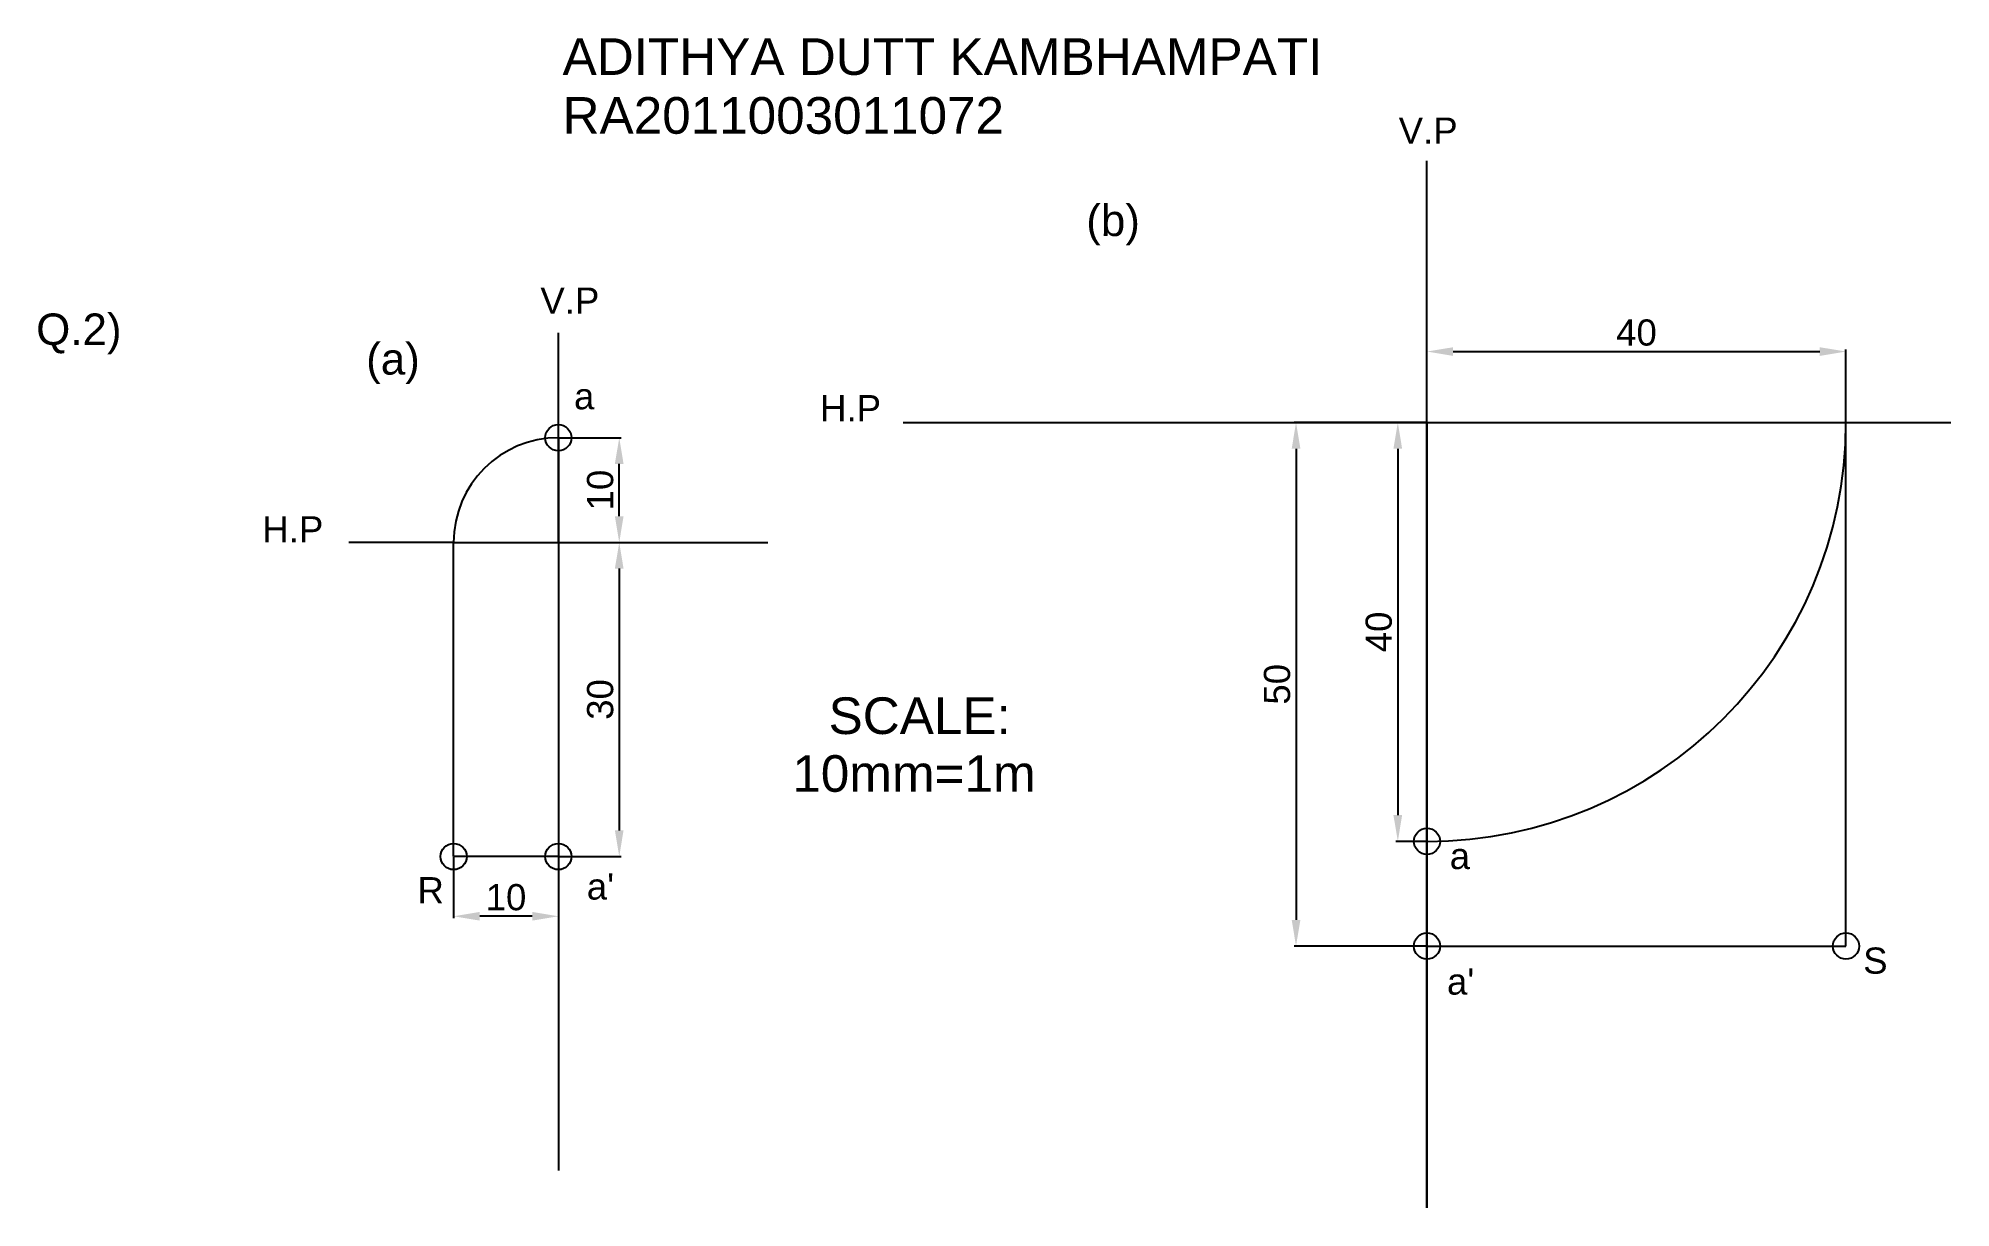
# Model space of a CAD drawing. Header units: millimetres. Extents: x 175 to 357, y 217 to 329.
import ezdxf

# ---------------------------------------------------------------- set-up
doc = ezdxf.new("R2010")
doc.units = ezdxf.units.MM
doc.header["$MEASUREMENT"] = 0
doc.header["$PDMODE"] = 33
doc.header["$PDSIZE"] = 2.5
doc.styles.get("Standard").update_dxf_attribs({"font": 'arial.ttf'})
doc.dimstyles.new('', dxfattribs={"dimtxt": 2.5, "dimasz": 2.5, "dimexe": 0.18, "dimexo": 0.0625, "dimgap": 0.53, "dimtad": 1, "dimdec": 0, "dimdsep": 46, "dimtxsty": 'Standard', "dimcen": 2.5, "dimadec": 0, "dimazin": 0, "dimtfac": 1, "dimtdec": 0, "dimtmove": 0, "dimatfit": 3, "dimfxl": 1, "dimtolj": 1, "dimtzin": 0, "dimarcsym": 0})

# ---------------------------------------------------------------- blocks, each defined once
blk = doc.blocks.new('*D2')
at = {"color": 0, "linetype": 'ByBlock', "lineweight": -2, "transparency": 16777216}
for p, q in [((224.59, 280.87), (230.51, 280.87)), ((230.33, 278.37), (230.33, 253.37)), ((224.59, 250.87), (230.51, 250.87))]:
    blk.add_line(p, q, dxfattribs=at)
at = {"color": 0, "transparency": 16777216}
for points in [[(229.91, 278.37), (230.74, 278.37), (230.33, 280.87)], [(229.91, 253.37), (230.74, 253.37), (230.33, 250.87)]]:
    blk.add_solid(points, dxfattribs=at)
at = {"layer": 'Defpoints', "color": 0, "transparency": 16777216}
for p in [(224.52, 280.87), (224.52, 250.87), (230.33, 250.87)]:
    blk.add_point(p, dxfattribs=at)
at = {"color": 0, "transparency": 16777216, "insert": (228.52, 265.87), "char_height": 2.5, "attachment_point": 5, "rotation": 90}
blk.add_mtext('\\A1;30', dxfattribs=at)
blk = doc.blocks.new('*D3')
at = {"color": 0, "linetype": 'ByBlock', "lineweight": -2, "transparency": 16777216}
for p, q in [((214.52, 250.81), (214.52, 244.98)), ((224.52, 250.81), (224.52, 244.98)), ((222.02, 245.16), (217.02, 245.16))]:
    blk.add_line(p, q, dxfattribs=at)
at = {"color": 0, "transparency": 16777216}
for points in [[(217.02, 245.58), (217.02, 244.75), (214.52, 245.16)], [(222.02, 245.58), (222.02, 244.75), (224.52, 245.16)]]:
    blk.add_solid(points, dxfattribs=at)
at = {"layer": 'Defpoints', "color": 0, "transparency": 16777216}
for p in [(214.52, 250.87), (224.52, 250.87), (214.52, 245.16)]:
    blk.add_point(p, dxfattribs=at)
at = {"color": 0, "transparency": 16777216, "insert": (219.52, 246.97), "char_height": 2.5, "attachment_point": 5}
blk.add_mtext('\\A1;10', dxfattribs=at)
blk = doc.blocks.new('*D4')
at = {"color": 0, "linetype": 'ByBlock', "lineweight": -2, "transparency": 16777216}
for p, q in [((224.59, 290.87), (230.51, 290.87)), ((230.33, 283.37), (230.33, 288.37)), ((224.59, 280.87), (230.51, 280.87))]:
    blk.add_line(p, q, dxfattribs=at)
at = {"color": 0, "transparency": 16777216}
for points in [[(229.91, 288.37), (230.74, 288.37), (230.33, 290.87)], [(229.91, 283.37), (230.74, 283.37), (230.33, 280.87)]]:
    blk.add_solid(points, dxfattribs=at)
at = {"layer": 'Defpoints', "color": 0, "transparency": 16777216}
for p in [(224.52, 290.87), (230.33, 290.87), (224.52, 280.87)]:
    blk.add_point(p, dxfattribs=at)
at = {"color": 0, "transparency": 16777216, "insert": (228.52, 285.87), "char_height": 2.5, "attachment_point": 5, "rotation": 90}
blk.add_mtext('\\A1;10', dxfattribs=at)
blk = doc.blocks.new('*D5')
at = {"color": 0, "linetype": 'ByBlock', "lineweight": -2, "transparency": 16777216}
for p, q in [((307.43, 292.39), (307.43, 299.28)), ((309.93, 299.1), (344.93, 299.1)), ((347.43, 292.39), (347.43, 299.28))]:
    blk.add_line(p, q, dxfattribs=at)
at = {"color": 0, "transparency": 16777216}
for points in [[(309.93, 299.51), (309.93, 298.68), (307.43, 299.1)], [(344.93, 299.51), (344.93, 298.68), (347.43, 299.1)]]:
    blk.add_solid(points, dxfattribs=at)
at = {"layer": 'Defpoints', "color": 0, "transparency": 16777216}
for p in [(347.43, 299.1), (307.43, 292.32), (347.43, 292.32)]:
    blk.add_point(p, dxfattribs=at)
at = {"color": 0, "transparency": 16777216, "insert": (327.43, 300.9), "char_height": 2.5, "attachment_point": 5}
blk.add_mtext('\\A1;40', dxfattribs=at)
blk = doc.blocks.new('*D6')
at = {"color": 0, "linetype": 'ByBlock', "lineweight": -2, "transparency": 16777216}
for p, q in [((307.37, 292.32), (304.47, 292.32)), ((304.65, 289.82), (304.65, 254.82)), ((307.37, 252.32), (304.47, 252.32))]:
    blk.add_line(p, q, dxfattribs=at)
at = {"color": 0, "transparency": 16777216}
for points in [[(304.23, 289.82), (305.06, 289.82), (304.65, 292.32)], [(304.23, 254.82), (305.06, 254.82), (304.65, 252.32)]]:
    blk.add_solid(points, dxfattribs=at)
at = {"layer": 'Defpoints', "color": 0, "transparency": 16777216}
for p in [(307.43, 292.32), (304.65, 252.32), (307.43, 252.32)]:
    blk.add_point(p, dxfattribs=at)
at = {"color": 0, "transparency": 16777216, "insert": (302.84, 272.32), "char_height": 2.5, "attachment_point": 5, "rotation": 90}
blk.add_mtext('\\A1;40', dxfattribs=at)
blk = doc.blocks.new('*D7')
at = {"color": 0, "linetype": 'ByBlock', "lineweight": -2, "transparency": 16777216}
for p, q in [((307.37, 292.32), (294.75, 292.32)), ((294.93, 289.82), (294.93, 244.82)), ((307.37, 242.32), (294.75, 242.32))]:
    blk.add_line(p, q, dxfattribs=at)
at = {"color": 0, "transparency": 16777216}
for points in [[(294.52, 289.82), (295.35, 289.82), (294.93, 292.32)], [(294.52, 244.82), (295.35, 244.82), (294.93, 242.32)]]:
    blk.add_solid(points, dxfattribs=at)
at = {"layer": 'Defpoints', "color": 0, "transparency": 16777216}
for p in [(307.43, 292.32), (294.93, 242.32), (307.43, 242.32)]:
    blk.add_point(p, dxfattribs=at)
at = {"color": 0, "transparency": 16777216, "insert": (293.13, 267.32), "char_height": 2.5, "attachment_point": 5, "rotation": 90}
blk.add_mtext('\\A1;50', dxfattribs=at)

msp = doc.modelspace()

# ---------------------------------------------------------------- linework, layer by layer
for p, q in [((307.43, 217.32), (307.43, 317.32)), ((224.52, 290.87), (224.52, 300.87)), ((257.43, 292.32), (357.43, 292.32)), ((307.43, 292.32), (307.43, 217.32)), ((307.43, 292.32), (307.43, 242.32)), ((347.43, 242.32), (347.43, 292.32)), ((224.52, 280.87), (224.52, 290.87)), ((224.52, 290.87), (224.52, 250.87)), ((214.52, 280.87), (204.52, 280.87)), ((214.52, 280.87), (224.52, 280.87)), ((214.52, 250.87), (214.52, 280.87)), ((224.52, 280.87), (224.52, 250.87)), ((230.33, 280.87), (244.52, 280.87)), ((224.52, 250.87), (214.52, 250.87)), ((224.52, 250.87), (224.52, 220.87)), ((307.43, 242.32), (347.43, 242.32))]:
    msp.add_line(p, q)
for centre, radius, start, end in [((307.43, 292.32), 40, 270, 0), ((224.52, 280.87), 10, 90, 180)]:
    msp.add_arc(centre, radius, start, end)
for p in [(224.52, 290.87), (214.52, 250.87), (224.52, 250.87), (307.43, 252.32), (307.43, 242.32), (347.43, 242.32)]:
    msp.add_point(p)

# ---------------------------------------------------------------- texts
for s, height, p in [('ADITHYA DUTT KAMBHAMPATI', 3.5, (224.92, 325.52)), ('RA2011003011072', 3.5, (224.92, 319.9)), ('V.P', 2.5, (304.73, 318.95)), ('(b)', 3, (274.91, 310.13)), ('V.P', 2.5, (222.8, 302.71)), ('Q.2)', 3, (174.67, 299.73)), ('(a)', 3, (206.17, 296.9)), ('a', 2.5, (226.01, 293.58)), ('H.P', 2.5, (249.5, 292.44)), ('H.P', 2.5, (196.26, 280.87)), ('SCALE:', 3.5, (250.31, 262.57)), ('10mm=1m', 3.5, (246.85, 257.05)), ('a', 2.5, (309.6, 249.67)), ('R', 2.5, (211.07, 246.4)), ("a'", 2.5, (227.23, 246.76)), ('S', 2.5, (349.07, 239.68)), ("a'", 2.5, (309.34, 237.68))]:
    msp.add_text(s, height=height).set_placement(p)

# ---------------------------------------------------------------- dimensions: what is measured, and where the dimension line sits
for base, p1, p2, picture, middle in [((347.43, 299.1), (307.43, 292.32), (347.43, 292.32), '*D5', (327.43, 300.9)), ((214.52, 245.16), (224.52, 250.87), (214.52, 250.87), '*D3', (219.52, 246.97))]:
    dim = msp.add_linear_dim(base=base, p1=p1, p2=p2, dimstyle='')
    dim.commit()
    dim.dimension.update_dxf_attribs({"geometry": picture, "text_midpoint": middle})
for base, p1, p2, picture, middle in [((294.93, 242.32), (307.43, 292.32), (307.43, 242.32), '*D7', (293.13, 267.32)), ((304.65, 252.32), (307.43, 292.32), (307.43, 252.32), '*D6', (302.84, 272.32)), ((230.33, 290.87), (224.52, 280.87), (224.52, 290.87), '*D4', (228.52, 285.87)), ((230.33, 250.87), (224.52, 280.87), (224.52, 250.87), '*D2', (228.52, 265.87))]:
    dim = msp.add_linear_dim(base=base, p1=p1, p2=p2, angle=90, dimstyle='')
    dim.commit()
    dim.dimension.update_dxf_attribs({"geometry": picture, "text_midpoint": middle})

doc.saveas('drawing.dxf')
